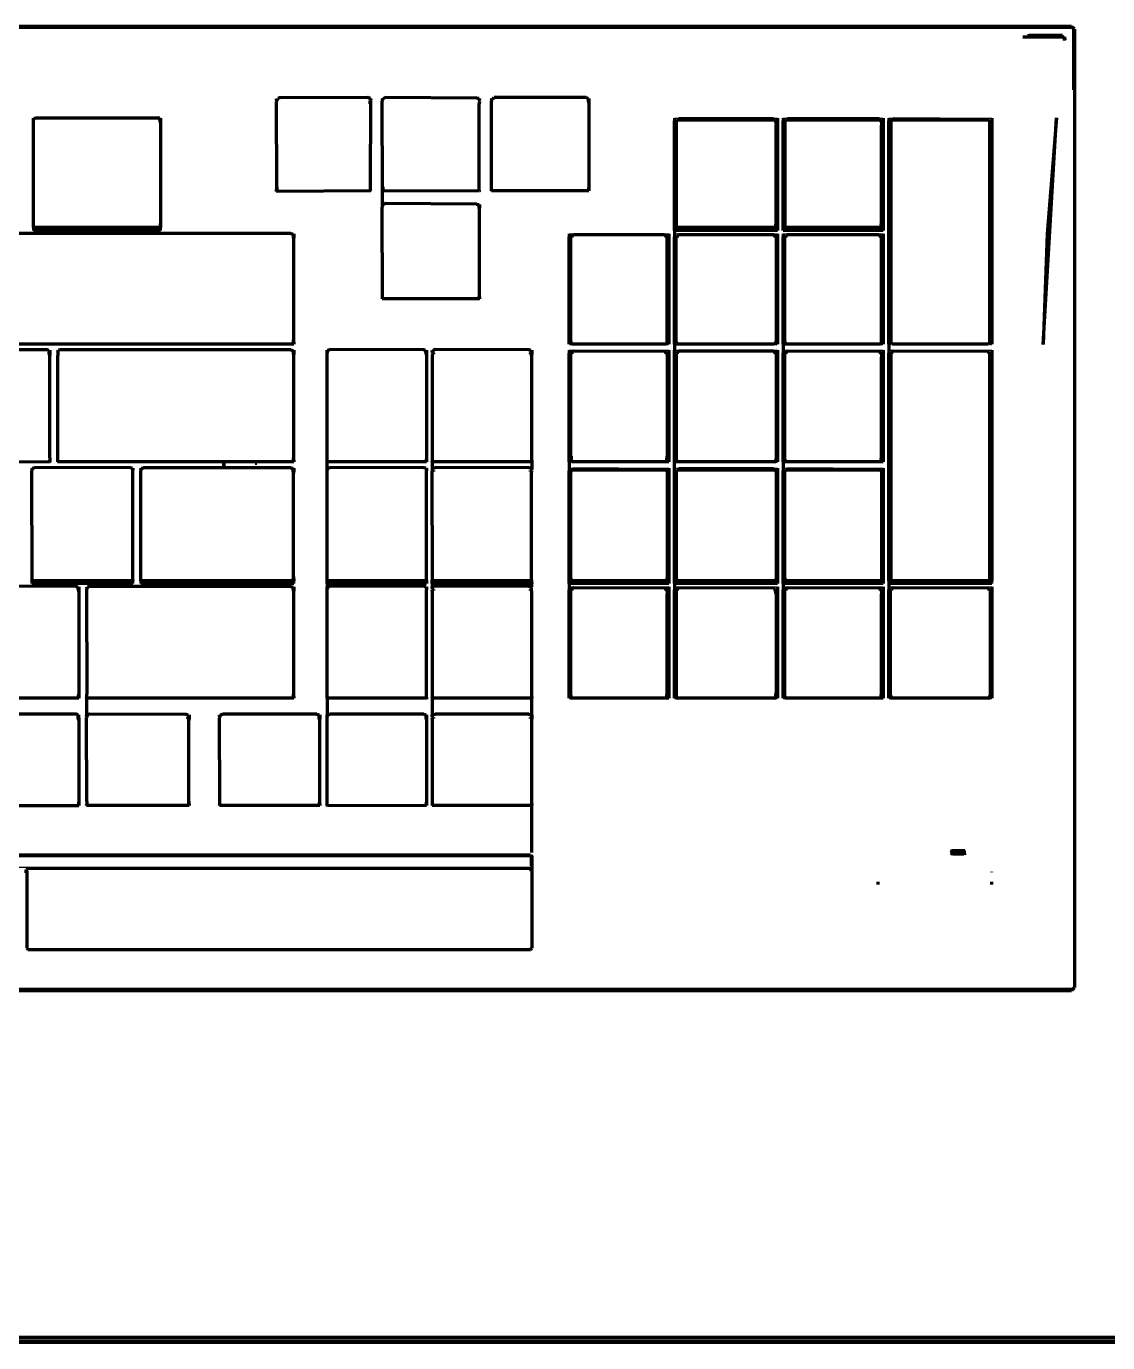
# Model space of a CAD drawing. Header units: millimetres. Extents: x 4307 to 31003, y 2809 to 20009.
# Drawn here: x 13857.6 to 13987.6, y 9454 to 9612.3 of the extents above; entities that cross this region are included whole.
import ezdxf

# ---------------------------------------------------------------- set-up
doc = ezdxf.new("R2010")
doc.units = ezdxf.units.MM
doc.layers.add('ProfileEdges', color=7, linetype='Continuous')

msp = doc.modelspace()

# ---------------------------------------------------------------- linework, layer by layer
for p, q in [((13983.36, 9611.96), (13983.2, 9612.12)), ((13983.36, 9611.96), (13983.36, 9604.68)), ((13983.47, 9611.82), (13983.36, 9611.96)), ((13983.47, 9611.82), (13983.47, 9603.5)), ((13982.19, 9611.2), (13982.49, 9610.81)), ((13982.49, 9610.81), (13982.54, 9610.82)), ((13982.52, 9611.02), (13982.54, 9610.82)), ((13982.54, 9610.78), (13982.54, 9610.82)), ((13887.66, 9603.6), (13887.79, 9603.59)), ((13887.82, 9603.61), (13888, 9603.61)), ((13898.63, 9603.63), (13898.89, 9603.63)), ((13898.89, 9603.63), (13898.98, 9603.63)), ((13900.35, 9603.63), (13900.44, 9603.63)), ((13911.7, 9603.63), (13911.96, 9603.63)), ((13911.96, 9603.63), (13912.05, 9603.63)), ((13913.49, 9603.63), (13913.58, 9603.63)), ((13924.88, 9603.63), (13925.14, 9603.63)), ((13925.14, 9603.63), (13925.22, 9603.63)), ((13913.49, 9603.3), (13913.58, 9603.3)), ((13925.14, 9603.3), (13925.22, 9603.3)), ((13858.41, 9601.25), (13858.49, 9601.26)), ((13858.41, 9600.92), (13858.49, 9600.92)), ((13873.58, 9601.24), (13873.71, 9601.25)), ((13873.63, 9600.92), (13873.71, 9600.92)), ((13935.51, 9601.25), (13947.9, 9601.25)), ((13935.51, 9600.92), (13935.73, 9600.92)), ((13935.73, 9600.92), (13947.66, 9600.92)), ((13947.66, 9600.92), (13947.9, 9600.92)), ((13948.58, 9601.25), (13960.6, 9601.25)), ((13948.58, 9600.92), (13948.8, 9600.92)), ((13948.8, 9600.92), (13960.36, 9600.92)), ((13960.36, 9600.92), (13960.6, 9600.92)), ((13961.29, 9601.25), (13973.65, 9601.25)), ((13961.29, 9600.92), (13961.54, 9600.92)), ((13961.54, 9600.92), (13973.39, 9600.92)), ((13973.39, 9600.92), (13973.65, 9600.92)), ((13900.35, 9590.89), (13900.44, 9590.89)), ((13900.44, 9590.89), (13911.7, 9590.93)), ((13911.96, 9590.89), (13912.05, 9590.89)), ((13911.96, 9590.55), (13912.05, 9590.55)), ((13889.38, 9587.34), (13889.53, 9587.34)), ((13889.59, 9587.32), (13889.72, 9587.34)), ((13889.63, 9587), (13889.72, 9587)), ((13922.83, 9587.34), (13934.83, 9587.34)), ((13922.83, 9587), (13923.06, 9587)), ((13923.06, 9587), (13923.35, 9587)), ((13934.31, 9587), (13934.61, 9587)), ((13934.61, 9587), (13934.83, 9587)), ((13935.51, 9587.34), (13947.9, 9587.34)), ((13935.51, 9587), (13935.76, 9587)), ((13935.76, 9587), (13936.03, 9587)), ((13947.39, 9587), (13947.68, 9587)), ((13947.68, 9587), (13947.9, 9587)), ((13948.58, 9587.34), (13960.6, 9587.34)), ((13948.58, 9587), (13948.83, 9587)), ((13948.83, 9587), (13949.1, 9587)), ((13960.09, 9587), (13960.38, 9587)), ((13960.38, 9587), (13960.6, 9587)), ((13848.46, 9573.34), (13860.06, 9573.38)), ((13860.27, 9573.32), (13860.4, 9573.34)), ((13861.34, 9573.34), (13861.42, 9573.34)), ((13889.59, 9573.32), (13889.72, 9573.34)), ((13893.73, 9573.34), (13893.81, 9573.34)), ((13893.81, 9573.34), (13905.35, 9573.38)), ((13905.56, 9573.32), (13905.69, 9573.34)), ((13906.38, 9573.34), (13906.5, 9573.32)), ((13906.54, 9573.34), (13918, 9573.38)), ((13918.21, 9573.32), (13918.34, 9573.34)), ((13922.83, 9573.34), (13934.83, 9573.34)), ((13935.51, 9573.34), (13947.9, 9573.34)), ((13948.58, 9573.34), (13960.6, 9573.34)), ((13961.29, 9573.34), (13973.65, 9573.34)), ((13860.4, 9573.01), (13860.31, 9573.01)), ((13861.34, 9573.01), (13861.42, 9573.01)), ((13889.63, 9573.01), (13889.72, 9573.01)), ((13905.61, 9573.01), (13905.69, 9573.01)), ((13906.38, 9573.01), (13906.72, 9573.01)), ((13918, 9573.01), (13918.27, 9573.01)), ((13918.27, 9573.01), (13918.34, 9573.01)), ((13922.83, 9573.01), (13923.06, 9573.01)), ((13923.06, 9573.01), (13923.35, 9573.01)), ((13934.31, 9573.01), (13934.59, 9573.01)), ((13934.59, 9573.01), (13934.83, 9573.01)), ((13935.51, 9573.01), (13935.73, 9573.01)), ((13935.73, 9573.01), (13936.03, 9573.01)), ((13947.39, 9573.01), (13947.68, 9573.01)), ((13947.68, 9573.01), (13947.9, 9573.01)), ((13948.58, 9573.01), (13948.8, 9573.01)), ((13948.8, 9573.01), (13949.1, 9573.01)), ((13960.09, 9573.01), (13960.36, 9573.01)), ((13960.36, 9573.01), (13960.6, 9573.01)), ((13961.29, 9573.01), (13961.56, 9573.01)), ((13961.72, 9573.01), (13961.8, 9573.01)), ((13973.13, 9573.01), (13973.39, 9573.01)), ((13973.39, 9573.01), (13973.65, 9573.01)), ((13858.23, 9559.17), (13858.31, 9559.17)), ((13858.31, 9559.17), (13870.03, 9559.21)), ((13870.28, 9559.17), (13870.37, 9559.17)), ((13871.31, 9559.17), (13871.4, 9559.17)), ((13889.59, 9559.16), (13889.72, 9559.17)), ((13893.73, 9559.17), (13893.81, 9559.17)), ((13893.81, 9559.17), (13905.35, 9559.21)), ((13905.61, 9559.17), (13905.69, 9559.17)), ((13906.38, 9559.17), (13906.46, 9559.17)), ((13906.46, 9559.17), (13918, 9559.21)), ((13918.26, 9559.17), (13918.34, 9559.17)), ((13922.83, 9559.17), (13934.83, 9559.17)), ((13935.51, 9559.17), (13947.9, 9559.17)), ((13948.58, 9559.17), (13960.6, 9559.17)), ((13870.28, 9558.84), (13870.37, 9558.84)), ((13889.63, 9558.84), (13889.72, 9558.84)), ((13905.6, 9558.84), (13905.69, 9558.84)), ((13906.38, 9558.84), (13906.72, 9558.84)), ((13918, 9558.84), (13918.34, 9558.84)), ((13922.83, 9558.84), (13923.06, 9558.84)), ((13923.06, 9558.84), (13934.61, 9558.84)), ((13934.61, 9558.84), (13934.83, 9558.84)), ((13935.51, 9558.84), (13935.73, 9558.84)), ((13935.73, 9558.84), (13947.68, 9558.84)), ((13947.68, 9558.84), (13947.9, 9558.84)), ((13948.58, 9558.84), (13948.8, 9558.84)), ((13948.8, 9558.84), (13960.38, 9558.84)), ((13960.38, 9558.84), (13960.6, 9558.84)), ((13863.54, 9544.88), (13863.69, 9544.88)), ((13863.75, 9544.86), (13863.88, 9544.88)), ((13864.81, 9544.88), (13864.94, 9544.86)), ((13865, 9544.88), (13865.15, 9544.88)), ((13889.38, 9544.88), (13889.53, 9544.88)), ((13889.59, 9544.86), (13889.72, 9544.88)), ((13893.73, 9544.88), (13893.85, 9544.86)), ((13905.35, 9544.88), (13905.61, 9544.88)), ((13905.61, 9544.88), (13905.69, 9544.88)), ((13906.38, 9544.88), (13906.46, 9544.88)), ((13906.46, 9544.88), (13906.72, 9544.88)), ((13918, 9544.88), (13918.15, 9544.88)), ((13918.21, 9544.86), (13918.34, 9544.88)), ((13918.32, 9545.75), (13918.34, 9545.63)), ((13918.34, 9544.88), (13918.34, 9544.54)), ((13922.83, 9544.88), (13934.83, 9544.88)), ((13935.51, 9544.88), (13947.9, 9544.88)), ((13948.58, 9544.88), (13960.6, 9544.88)), ((13961.29, 9544.88), (13973.65, 9544.88)), ((13863.88, 9544.54), (13863.79, 9544.54)), ((13889.63, 9544.54), (13889.72, 9544.54)), ((13905.6, 9544.54), (13905.69, 9544.54)), ((13906.38, 9544.54), (13906.72, 9544.54)), ((13918, 9544.54), (13918.27, 9544.54)), ((13918.27, 9544.54), (13918.34, 9544.54)), ((13918.34, 9544.54), (13918.32, 9544.24)), ((13922.83, 9544.54), (13923.06, 9544.54)), ((13923.06, 9544.54), (13923.35, 9544.54)), ((13934.31, 9544.54), (13934.59, 9544.54)), ((13934.59, 9544.54), (13934.83, 9544.54)), ((13935.51, 9544.54), (13935.73, 9544.54)), ((13935.73, 9544.54), (13936.03, 9544.54)), ((13947.39, 9544.54), (13947.62, 9544.54)), ((13947.62, 9544.54), (13947.9, 9544.54)), ((13948.58, 9544.54), (13948.8, 9544.54)), ((13948.8, 9544.54), (13949.1, 9544.54)), ((13960.09, 9544.54), (13960.36, 9544.54)), ((13960.36, 9544.54), (13960.6, 9544.54)), ((13961.29, 9544.54), (13961.51, 9544.54)), ((13961.51, 9544.54), (13961.56, 9544.54)), ((13961.72, 9544.54), (13961.8, 9544.54)), ((13973.13, 9544.54), (13973.43, 9544.54)), ((13973.43, 9544.54), (13973.65, 9544.54)), ((13851.89, 9529.48), (13863.79, 9529.48)), ((13863.79, 9529.48), (13863.88, 9529.48)), ((13863.79, 9529.15), (13863.88, 9529.15)), ((13864.81, 9529.48), (13864.89, 9529.48)), ((13864.89, 9529.48), (13876.79, 9529.52)), ((13876.79, 9529.15), (13877.06, 9529.15)), ((13877.01, 9529.47), (13877.14, 9529.48)), ((13877.06, 9529.15), (13877.14, 9529.15)), ((13880.8, 9529.48), (13880.89, 9529.48)), ((13880.89, 9529.48), (13892.75, 9529.48)), ((13892.75, 9529.48), (13892.84, 9529.48)), ((13892.75, 9529.15), (13892.84, 9529.15)), ((13893.73, 9529.48), (13893.81, 9529.48)), ((13893.81, 9529.48), (13905.61, 9529.48)), ((13905.6, 9529.15), (13905.69, 9529.15)), ((13905.61, 9529.48), (13905.69, 9529.48)), ((13906.38, 9529.48), (13906.46, 9529.48)), ((13906.38, 9529.15), (13906.72, 9529.15)), ((13906.46, 9529.48), (13918.26, 9529.48)), ((13918, 9529.15), (13918.29, 9529.15)), ((13918.26, 9529.48), (13918.34, 9529.48)), ((13918.29, 9529.15), (13918.34, 9529.15)), ((13968.92, 9513.26), (13968.86, 9513.18)), ((13970.36, 9513.18), (13970.29, 9513.26)), ((13716.43, 9512.47), (13918.2, 9512.47)), ((13918.2, 9511.33), (13918.2, 9512.47)), ((13968.82, 9513.08), (13970.36, 9513.08)), ((13970.42, 9513.08), (13970.36, 9513.08)), ((13918.2, 9511.14), (13716.43, 9511.14)), ((13918.2, 9511.04), (13918.2, 9511.14)), ((13918.2, 9510.7), (13918.2, 9511.04))]:
    msp.add_line(p, q)
at = {"layer": 'ProfileEdges', "lineweight": 211}
for p, q in [((13684.37, 9612.3), (13983.25, 9612.3)), ((13684.49, 9612.19), (13983.13, 9612.19)), ((13983.13, 9612.19), (13983.2, 9612.12)), ((13983.38, 9612.16), (13983.2, 9612.12)), ((13983.25, 9612.3), (13983.38, 9612.16)), ((13983.38, 9612.16), (13983.42, 9612.16)), ((13983.6, 9611.97), (13983.42, 9612.16)), ((13983.6, 9611.97), (13983.6, 9496.7)), ((13977.4, 9611.04), (13982.21, 9611.04)), ((13978.2, 9611.19), (13978.01, 9611.16)), ((13982.15, 9611.19), (13978.2, 9611.19)), ((13982.15, 9611.16), (13978.2, 9611.19)), ((13982.15, 9611.16), (13982.15, 9611.19)), ((13982.21, 9611.04), (13982.15, 9611.16)), ((13982.21, 9611.04), (13982.38, 9610.85)), ((13982.38, 9610.85), (13982.38, 9610.61)), ((13982.49, 9610.81), (13982.38, 9610.85)), ((13982.49, 9610.81), (13982.49, 9610.73)), ((13887.68, 9603.35), (13887.66, 9603.6)), ((13887.79, 9603.59), (13887.68, 9603.35)), ((13887.82, 9603.61), (13887.79, 9603.59)), ((13888, 9603.7), (13887.82, 9603.61)), ((13898.63, 9603.73), (13888, 9603.7)), ((13898.89, 9603.63), (13898.63, 9603.73)), ((13898.89, 9603.63), (13898.89, 9603.39)), ((13898.96, 9603.37), (13898.89, 9603.63)), ((13898.98, 9603.63), (13898.96, 9603.37)), ((13898.98, 9603.3), (13898.96, 9603.37)), ((13900.35, 9603.63), (13900.38, 9603.37)), ((13900.38, 9603.37), (13900.35, 9603.3)), ((13900.38, 9603.37), (13900.44, 9603.63)), ((13900.44, 9603.63), (13900.55, 9603.63)), ((13900.7, 9603.73), (13900.55, 9603.63)), ((13911.7, 9603.67), (13900.7, 9603.73)), ((13911.96, 9603.63), (13911.7, 9603.67)), ((13911.96, 9603.63), (13912.03, 9603.37)), ((13912.05, 9603.63), (13912.03, 9603.37)), ((13912.03, 9603.37), (13912.05, 9603.3)), ((13913.49, 9603.63), (13913.51, 9603.37)), ((13913.51, 9603.37), (13913.49, 9603.3)), ((13913.51, 9603.37), (13913.58, 9603.63)), ((13913.58, 9603.63), (13913.68, 9603.63)), ((13913.68, 9603.63), (13913.83, 9603.73)), ((13924.88, 9603.73), (13913.83, 9603.73)), ((13925.14, 9603.63), (13924.88, 9603.73)), ((13925.14, 9603.63), (13925.14, 9603.3)), ((13925.22, 9603.63), (13925.22, 9603.3)), ((13887.68, 9603.35), (13887.66, 9603.27)), ((13887.68, 9592.94), (13887.66, 9603.27)), ((13898.89, 9602.98), (13898.89, 9603.3)), ((13898.96, 9592.99), (13898.98, 9603.3)), ((13900.38, 9592.61), (13900.35, 9603.3)), ((13912.05, 9603.3), (13912.03, 9603)), ((13912.03, 9592.61), (13912.03, 9603)), ((13913.51, 9603), (13913.49, 9603.3)), ((13913.51, 9592.61), (13913.51, 9603)), ((13925.14, 9603.3), (13925.2, 9603)), ((13925.22, 9603.3), (13925.2, 9603)), ((13925.2, 9603), (13925.2, 9592.99)), ((13858.43, 9600.99), (13858.41, 9601.25)), ((13858.41, 9600.92), (13858.43, 9600.99)), ((13858.43, 9600.62), (13858.41, 9600.92)), ((13858.43, 9600.99), (13858.49, 9601.26)), ((13858.43, 9588.2), (13858.43, 9600.62)), ((13858.49, 9601.26), (13858.75, 9601.29)), ((13858.75, 9601.29), (13873.37, 9601.29)), ((13873.58, 9601.24), (13873.37, 9601.29)), ((13873.63, 9601.01), (13873.58, 9601.24)), ((13873.63, 9601.01), (13873.63, 9600.92)), ((13873.63, 9600.92), (13873.69, 9600.62)), ((13873.71, 9600.92), (13873.69, 9600.62)), ((13873.69, 9600.62), (13873.69, 9588.58)), ((13873.71, 9601.25), (13873.71, 9600.92)), ((13935.51, 9601.25), (13935.51, 9600.92)), ((13935.51, 9588.09), (13935.51, 9600.92)), ((13935.71, 9600.81), (13935.73, 9600.92)), ((13935.71, 9600.81), (13935.71, 9588.39)), ((13935.73, 9600.92), (13935.77, 9601.07)), ((13935.77, 9601.07), (13936.03, 9601.16)), ((13947.39, 9601.16), (13936.03, 9601.16)), ((13947.64, 9601.07), (13947.39, 9601.16)), ((13947.64, 9601.07), (13947.66, 9600.92)), ((13947.66, 9600.92), (13947.71, 9600.43)), ((13947.71, 9588.77), (13947.71, 9600.43)), ((13947.9, 9601.25), (13947.9, 9600.92)), ((13947.9, 9600.92), (13947.9, 9588.09)), ((13948.58, 9601.25), (13948.58, 9600.92)), ((13948.58, 9588.09), (13948.58, 9600.92)), ((13948.78, 9600.81), (13948.8, 9600.92)), ((13948.78, 9600.81), (13948.78, 9588.39)), ((13948.8, 9600.92), (13948.84, 9601.07)), ((13948.84, 9601.07), (13949.1, 9601.16)), ((13960.09, 9601.16), (13949.1, 9601.16)), ((13960.35, 9601.07), (13960.09, 9601.16)), ((13960.35, 9601.07), (13960.36, 9600.92)), ((13960.36, 9600.92), (13960.41, 9600.43)), ((13960.41, 9588.77), (13960.41, 9600.43)), ((13960.6, 9601.25), (13960.6, 9600.92)), ((13960.6, 9600.92), (13960.6, 9588.09)), ((13961.29, 9601.25), (13961.29, 9600.92)), ((13961.29, 9574.09), (13961.29, 9600.92)), ((13961.54, 9601.07), (13961.8, 9601.16)), ((13961.54, 9600.92), (13961.54, 9601.07)), ((13961.54, 9574.14), (13961.54, 9600.92)), ((13973.13, 9601.1), (13961.8, 9601.16)), ((13973.39, 9601.07), (13973.13, 9601.1)), ((13973.39, 9600.92), (13973.39, 9601.07)), ((13973.39, 9600.92), (13973.39, 9574.14)), ((13973.65, 9601.25), (13973.65, 9600.92)), ((13973.65, 9600.92), (13973.65, 9574.09)), ((13979.84, 9574.03), (13981.46, 9601.31)), ((13981.46, 9601.31), (13980.33, 9587.34)), ((13887.66, 9592.44), (13887.68, 9592.94)), ((13887.73, 9592.44), (13887.66, 9592.44)), ((13887.68, 9592.94), (13887.73, 9592.44)), ((13898.9, 9592.5), (13887.73, 9592.44)), ((13898.9, 9592.5), (13898.96, 9592.61)), ((13898.98, 9592.5), (13898.9, 9592.5)), ((13898.96, 9592.61), (13898.96, 9592.99)), ((13898.96, 9592.61), (13898.98, 9592.5)), ((13900.35, 9592.5), (13900.38, 9592.61)), ((13900.4, 9592.5), (13900.35, 9592.5)), ((13900.35, 9592.5), (13900.35, 9590.89)), ((13900.4, 9592.5), (13900.38, 9592.61)), ((13900.44, 9592.5), (13900.4, 9592.5)), ((13900.44, 9593), (13900.44, 9592.5)), ((13912, 9592.49), (13900.44, 9592.5)), ((13912.03, 9592.61), (13912, 9592.49)), ((13912.05, 9592.5), (13912, 9592.49)), ((13912.03, 9592.61), (13912.05, 9592.5)), ((13913.49, 9592.5), (13913.51, 9592.61)), ((13913.54, 9592.5), (13913.49, 9592.5)), ((13913.54, 9592.5), (13913.51, 9592.61)), ((13925.12, 9592.5), (13913.54, 9592.5)), ((13925.12, 9592.5), (13925.14, 9592.6)), ((13925.22, 9592.5), (13925.12, 9592.5)), ((13925.2, 9592.99), (13925.14, 9592.6)), ((13925.2, 9592.99), (13925.22, 9592.5)), ((13900.35, 9590.89), (13900.35, 9590.86)), ((13900.35, 9590.86), (13900.38, 9590.63)), ((13900.38, 9590.63), (13900.44, 9590.89)), ((13900.7, 9590.98), (13900.44, 9590.89)), ((13911.7, 9590.93), (13900.7, 9590.98)), ((13911.7, 9590.93), (13911.96, 9590.89)), ((13911.96, 9590.89), (13911.96, 9590.55)), ((13912.05, 9590.89), (13912.05, 9590.55)), ((13900.35, 9590.55), (13900.38, 9590.63)), ((13900.38, 9579.66), (13900.35, 9590.55)), ((13911.96, 9590.55), (13912.03, 9590.25)), ((13912.05, 9590.55), (13912.03, 9590.25)), ((13912.03, 9590.25), (13912.03, 9580.03)), ((13858.41, 9588.09), (13858.43, 9588.2)), ((13858.41, 9588.09), (13858.41, 9587.75)), ((13858.46, 9588.09), (13858.41, 9588.09)), ((13873.71, 9587.75), (13858.41, 9587.75)), ((13858.43, 9588.2), (13858.46, 9588.09)), ((13858.46, 9588.09), (13858.49, 9587.94)), ((13873.64, 9588.09), (13858.46, 9588.09)), ((13858.49, 9587.94), (13858.75, 9587.85)), ((13873.37, 9587.85), (13858.75, 9587.85)), ((13873.37, 9587.85), (13873.63, 9587.94)), ((13873.63, 9587.94), (13873.64, 9588.09)), ((13873.64, 9588.09), (13873.69, 9588.58)), ((13873.71, 9588.09), (13873.64, 9588.09)), ((13873.69, 9588.58), (13873.71, 9588.09)), ((13873.71, 9587.75), (13873.71, 9588.09)), ((13935.51, 9587.75), (13935.51, 9588.09)), ((13935.93, 9588.09), (13935.51, 9588.09)), ((13947.9, 9587.75), (13935.51, 9587.75)), ((13935.51, 9587.75), (13935.51, 9587.34)), ((13935.81, 9588.15), (13935.71, 9588.39)), ((13935.93, 9588.09), (13935.81, 9588.15)), ((13936.03, 9588.04), (13935.93, 9588.09)), ((13945.97, 9588.09), (13935.93, 9588.09)), ((13945.97, 9588.09), (13936.03, 9588.04)), ((13947.39, 9588.09), (13945.97, 9588.09)), ((13947.6, 9588.15), (13947.39, 9588.09)), ((13947.9, 9588.09), (13947.39, 9588.09)), ((13947.64, 9588.38), (13947.6, 9588.15)), ((13947.71, 9588.77), (13947.64, 9588.38)), ((13947.9, 9588.09), (13947.9, 9587.75)), ((13948.58, 9587.75), (13948.58, 9588.09)), ((13949, 9588.09), (13948.58, 9588.09)), ((13960.6, 9587.75), (13948.58, 9587.75)), ((13948.88, 9588.15), (13948.78, 9588.39)), ((13949, 9588.09), (13948.88, 9588.15)), ((13949.1, 9588.04), (13949, 9588.09)), ((13958.72, 9588.09), (13949, 9588.09)), ((13958.72, 9588.09), (13949.1, 9588.04)), ((13960.09, 9588.09), (13958.72, 9588.09)), ((13960.3, 9588.15), (13960.09, 9588.09)), ((13960.6, 9588.09), (13960.09, 9588.09)), ((13960.35, 9588.38), (13960.3, 9588.15)), ((13960.35, 9588.38), (13960.41, 9588.77)), ((13960.6, 9588.09), (13960.6, 9587.75)), ((13889.38, 9587.37), (13855.39, 9587.37)), ((13889.38, 9587.37), (13889.53, 9587.34)), ((13889.53, 9587.34), (13889.59, 9587.32)), ((13889.59, 9587.32), (13889.63, 9587.09)), ((13889.63, 9587.09), (13889.63, 9587)), ((13889.63, 9587), (13889.7, 9586.7)), ((13889.72, 9587), (13889.7, 9586.7)), ((13889.7, 9586.7), (13889.7, 9574.58)), ((13889.72, 9587.34), (13889.72, 9587)), ((13922.83, 9587.34), (13922.83, 9587)), ((13922.83, 9574.09), (13922.83, 9587)), ((13923.03, 9586.89), (13923.06, 9587)), ((13923.03, 9574.4), (13923.03, 9586.89)), ((13923.06, 9587), (13923.09, 9587.15)), ((13923.09, 9587.15), (13923.35, 9587.24)), ((13934.31, 9587.24), (13923.35, 9587.24)), ((13934.31, 9587.24), (13934.57, 9587.15)), ((13934.61, 9587), (13934.57, 9587.15)), ((13934.64, 9586.89), (13934.61, 9587)), ((13934.64, 9574.4), (13934.64, 9586.89)), ((13934.83, 9587.34), (13934.83, 9587)), ((13934.83, 9587), (13934.83, 9574.09)), ((13935.51, 9587.34), (13935.51, 9587)), ((13935.51, 9574.09), (13935.51, 9587)), ((13935.76, 9587), (13935.71, 9586.89)), ((13935.71, 9574.4), (13935.71, 9586.89)), ((13935.81, 9587.13), (13935.76, 9587)), ((13936.03, 9587.24), (13935.81, 9587.13)), ((13947.39, 9587.24), (13936.03, 9587.24)), ((13947.39, 9587.24), (13947.64, 9587.15)), ((13947.68, 9587), (13947.64, 9587.15)), ((13947.71, 9586.89), (13947.68, 9587)), ((13947.71, 9586.89), (13947.71, 9574.4)), ((13947.9, 9587.34), (13947.9, 9587)), ((13947.9, 9587), (13947.9, 9574.09)), ((13948.58, 9587.34), (13948.58, 9587)), ((13948.58, 9574.09), (13948.58, 9587)), ((13948.83, 9587), (13948.78, 9586.89)), ((13948.78, 9574.4), (13948.78, 9586.89)), ((13948.88, 9587.13), (13948.83, 9587)), ((13949.1, 9587.24), (13948.88, 9587.13)), ((13960.09, 9587.24), (13949.1, 9587.24)), ((13960.09, 9587.24), (13960.35, 9587.15)), ((13960.38, 9587), (13960.35, 9587.15)), ((13960.41, 9586.89), (13960.38, 9587)), ((13960.41, 9574.4), (13960.41, 9586.89)), ((13960.6, 9587.34), (13960.6, 9587)), ((13960.6, 9587), (13960.6, 9574.09)), ((13980.33, 9587.34), (13979.84, 9574.03)), ((13900.35, 9579.54), (13900.38, 9579.66)), ((13900.38, 9579.66), (13900.4, 9579.54)), ((13911.94, 9579.54), (13911.96, 9579.64)), ((13912.03, 9580.03), (13911.96, 9579.64)), ((13912.03, 9580.03), (13912.05, 9579.54)), ((13900.4, 9579.54), (13900.35, 9579.54)), ((13911.94, 9579.54), (13900.4, 9579.54)), ((13912.05, 9579.54), (13911.94, 9579.54)), ((13860.06, 9573.38), (13848.71, 9573.43)), ((13889.65, 9574.09), (13855.12, 9574.09)), ((13860.27, 9573.32), (13860.06, 9573.38)), ((13860.27, 9573.32), (13860.31, 9573.1)), ((13860.4, 9573.34), (13860.4, 9573.01)), ((13861.34, 9573.34), (13861.36, 9573.08)), ((13861.36, 9573.08), (13861.42, 9573.34)), ((13861.68, 9573.38), (13861.42, 9573.34)), ((13889.38, 9573.38), (13861.68, 9573.38)), ((13889.38, 9573.38), (13889.59, 9573.32)), ((13889.59, 9573.32), (13889.63, 9573.1)), ((13889.65, 9574.09), (13889.7, 9574.58)), ((13889.72, 9574.09), (13889.65, 9574.09)), ((13889.7, 9574.58), (13889.72, 9574.09)), ((13889.72, 9573.34), (13889.72, 9573.01)), ((13893.75, 9573.08), (13893.73, 9573.34)), ((13893.75, 9573.08), (13893.81, 9573.34)), ((13893.81, 9573.34), (13894.07, 9573.43)), ((13905.35, 9573.38), (13894.07, 9573.43)), ((13905.56, 9573.32), (13905.35, 9573.38)), ((13905.61, 9573.1), (13905.56, 9573.32)), ((13905.69, 9573.34), (13905.69, 9573.01)), ((13906.4, 9573.08), (13906.38, 9573.34)), ((13906.5, 9573.32), (13906.4, 9573.08)), ((13906.54, 9573.34), (13906.5, 9573.32)), ((13906.72, 9573.43), (13906.54, 9573.34)), ((13918, 9573.38), (13906.72, 9573.43)), ((13918.21, 9573.32), (13918, 9573.38)), ((13918.21, 9573.32), (13918.26, 9573.1)), ((13918.34, 9573.34), (13918.34, 9573.01)), ((13923.09, 9574.14), (13922.83, 9574.09)), ((13922.83, 9573.34), (13922.83, 9573.01)), ((13923.03, 9574.4), (13923.09, 9574.14)), ((13923.09, 9574.14), (13923.21, 9574.09)), ((13934.45, 9574.09), (13923.21, 9574.09)), ((13934.45, 9574.09), (13934.57, 9574.14)), ((13934.57, 9574.14), (13934.64, 9574.4)), ((13934.83, 9574.09), (13934.57, 9574.14)), ((13934.83, 9573.34), (13934.83, 9573.01)), ((13935.51, 9574.09), (13935.51, 9573.34)), ((13935.93, 9574.09), (13935.51, 9574.09)), ((13935.51, 9573.01), (13935.51, 9573.34)), ((13935.71, 9574.4), (13935.81, 9574.15)), ((13935.93, 9574.09), (13935.81, 9574.15)), ((13947.52, 9574.09), (13935.93, 9574.09)), ((13947.64, 9574.14), (13947.52, 9574.09)), ((13947.64, 9574.14), (13947.71, 9574.4)), ((13947.9, 9574.09), (13947.64, 9574.14)), ((13947.9, 9573.34), (13947.9, 9573.01)), ((13948.58, 9574.09), (13948.58, 9573.34)), ((13949, 9574.09), (13948.58, 9574.09)), ((13948.58, 9573.34), (13948.58, 9573.01)), ((13948.78, 9574.4), (13948.88, 9574.15)), ((13949, 9574.09), (13948.88, 9574.15)), ((13960.23, 9574.09), (13949, 9574.09)), ((13960.23, 9574.09), (13960.35, 9574.14)), ((13960.35, 9574.14), (13960.41, 9574.4)), ((13960.6, 9574.09), (13960.35, 9574.14)), ((13960.6, 9573.34), (13960.6, 9573.01)), ((13961.54, 9574.14), (13961.29, 9574.09)), ((13961.29, 9574.09), (13961.29, 9573.34)), ((13961.29, 9573.34), (13961.29, 9573.01)), ((13961.66, 9574.09), (13961.54, 9574.14)), ((13973.27, 9574.09), (13961.66, 9574.09)), ((13973.39, 9574.14), (13973.27, 9574.09)), ((13973.65, 9574.09), (13973.39, 9574.14)), ((13973.65, 9573.34), (13973.65, 9573.01)), ((13860.31, 9573.01), (13860.31, 9573.1)), ((13860.38, 9572.7), (13860.31, 9573.01)), ((13860.4, 9573.01), (13860.38, 9572.7)), ((13860.38, 9560.41), (13860.38, 9572.7)), ((13861.36, 9573.08), (13861.34, 9573.01)), ((13861.34, 9573.01), (13861.36, 9572.7)), ((13861.36, 9560.04), (13861.36, 9572.7)), ((13889.63, 9573.1), (13889.63, 9573.01)), ((13889.63, 9573.01), (13889.7, 9572.7)), ((13889.72, 9573.01), (13889.7, 9572.7)), ((13889.7, 9572.7), (13889.7, 9560.41)), ((13893.75, 9573.08), (13893.73, 9573.01)), ((13893.75, 9560.41), (13893.73, 9573.01)), ((13905.61, 9573.1), (13905.61, 9573.01)), ((13905.61, 9573.01), (13905.67, 9572.7)), ((13905.69, 9573.01), (13905.67, 9572.7)), ((13905.67, 9572.7), (13905.67, 9560.41)), ((13906.4, 9573.08), (13906.38, 9573.01)), ((13906.38, 9573.01), (13906.4, 9572.7)), ((13906.4, 9560.04), (13906.4, 9572.7)), ((13918.27, 9573.01), (13918.26, 9573.1)), ((13918.32, 9572.7), (13918.27, 9573.01)), ((13918.34, 9573.01), (13918.32, 9572.7)), ((13918.32, 9572.7), (13918.32, 9560.41)), ((13922.83, 9559.92), (13922.83, 9573.01)), ((13923.03, 9572.89), (13923.06, 9573.01)), ((13923.03, 9560.23), (13923.03, 9572.89)), ((13923.06, 9573.01), (13923.09, 9573.15)), ((13923.35, 9573.25), (13923.09, 9573.15)), ((13934.31, 9573.19), (13923.35, 9573.25)), ((13934.31, 9573.19), (13934.57, 9573.15)), ((13934.57, 9573.15), (13934.59, 9573.01)), ((13934.59, 9573.01), (13934.64, 9572.52)), ((13934.64, 9572.52), (13934.64, 9560.6)), ((13934.83, 9573.01), (13934.83, 9559.92)), ((13935.51, 9559.92), (13935.51, 9573.01)), ((13935.71, 9572.89), (13935.73, 9573.01)), ((13935.71, 9572.89), (13935.71, 9560.23)), ((13935.73, 9573.01), (13935.77, 9573.15)), ((13935.77, 9573.15), (13936.03, 9573.25)), ((13947.39, 9573.25), (13936.03, 9573.25)), ((13947.39, 9573.25), (13947.64, 9573.15)), ((13947.68, 9573.01), (13947.64, 9573.15)), ((13947.71, 9572.89), (13947.68, 9573.01)), ((13947.71, 9572.89), (13947.71, 9560.23)), ((13947.9, 9573.01), (13947.9, 9559.92)), ((13948.58, 9559.92), (13948.58, 9573.01)), ((13948.78, 9572.89), (13948.8, 9573.01)), ((13948.78, 9560.23), (13948.78, 9572.89)), ((13948.8, 9573.01), (13948.84, 9573.15)), ((13948.84, 9573.15), (13949.1, 9573.25)), ((13960.09, 9573.19), (13949.1, 9573.25)), ((13960.35, 9573.15), (13960.09, 9573.19)), ((13960.35, 9573.15), (13960.36, 9573.01)), ((13960.36, 9573.01), (13960.41, 9572.52)), ((13960.41, 9560.6), (13960.41, 9572.52)), ((13960.6, 9573.01), (13960.6, 9559.92)), ((13961.29, 9545.63), (13961.29, 9573.01)), ((13961.8, 9573.25), (13961.54, 9573.15)), ((13961.56, 9573.01), (13961.54, 9573.15)), ((13961.54, 9572.91), (13961.56, 9573.01)), ((13961.54, 9545.67), (13961.54, 9572.91)), ((13973.13, 9573.19), (13961.8, 9573.25)), ((13973.39, 9573.15), (13973.13, 9573.19)), ((13973.39, 9573.01), (13973.39, 9573.15)), ((13973.39, 9573.01), (13973.39, 9545.67)), ((13973.65, 9573.01), (13973.65, 9545.63)), ((13923.09, 9560.62), (13923.09, 9559.97)), ((13934.57, 9560.21), (13934.64, 9560.6)), ((13960.35, 9560.21), (13960.41, 9560.6)), ((13860.33, 9559.9), (13848.44, 9559.92)), ((13858.23, 9559.17), (13858.25, 9558.91)), ((13858.25, 9558.91), (13858.31, 9559.17)), ((13858.31, 9559.17), (13858.57, 9559.26)), ((13870.03, 9559.21), (13858.57, 9559.26)), ((13860.38, 9560.41), (13860.33, 9559.9)), ((13860.4, 9559.92), (13860.33, 9559.9)), ((13860.38, 9560.41), (13860.4, 9559.92)), ((13861.34, 9559.92), (13861.36, 9560.04)), ((13861.41, 9559.92), (13861.34, 9559.92)), ((13861.36, 9560.04), (13861.41, 9559.92)), ((13889.65, 9559.92), (13861.41, 9559.92)), ((13870.28, 9559.17), (13870.03, 9559.21)), ((13870.28, 9559.17), (13870.35, 9558.91)), ((13870.37, 9559.17), (13870.35, 9558.91)), ((13871.31, 9559.17), (13871.34, 9558.91)), ((13871.34, 9558.91), (13871.4, 9559.17)), ((13871.4, 9559.17), (13871.66, 9559.21)), ((13889.38, 9559.21), (13871.66, 9559.21)), ((13881.52, 9559.59), (13881.1, 9559.59)), ((13885.29, 9559.74), (13885.06, 9559.74)), ((13889.38, 9559.21), (13889.59, 9559.16)), ((13889.63, 9558.93), (13889.59, 9559.16)), ((13889.65, 9559.92), (13889.7, 9560.41)), ((13889.72, 9559.92), (13889.65, 9559.92)), ((13889.7, 9560.41), (13889.72, 9559.92)), ((13889.72, 9559.17), (13889.72, 9558.84)), ((13893.73, 9559.92), (13893.75, 9560.04)), ((13893.73, 9559.17), (13893.73, 9559.92)), ((13893.8, 9559.92), (13893.73, 9559.92)), ((13893.75, 9558.91), (13893.73, 9559.17)), ((13893.75, 9560.04), (13893.75, 9560.41)), ((13893.8, 9559.92), (13893.75, 9560.04)), ((13893.75, 9558.91), (13893.81, 9559.17)), ((13905.62, 9559.92), (13893.8, 9559.92)), ((13893.81, 9559.17), (13894.07, 9559.26)), ((13905.35, 9559.21), (13894.07, 9559.26)), ((13905.61, 9559.17), (13905.35, 9559.21)), ((13905.61, 9559.17), (13905.67, 9558.91)), ((13905.67, 9560.41), (13905.62, 9559.92)), ((13905.69, 9559.92), (13905.62, 9559.92)), ((13905.67, 9560.41), (13905.69, 9559.92)), ((13905.69, 9559.17), (13905.67, 9558.91)), ((13906.38, 9559.92), (13906.4, 9560.04)), ((13906.45, 9559.92), (13906.38, 9559.92)), ((13906.38, 9559.92), (13906.38, 9559.17)), ((13906.38, 9559.17), (13906.38, 9559.11)), ((13906.38, 9559.11), (13906.4, 9558.91)), ((13906.4, 9560.04), (13906.45, 9559.92)), ((13906.4, 9558.91), (13906.46, 9559.17)), ((13918.27, 9559.92), (13906.45, 9559.92)), ((13906.46, 9559.17), (13906.72, 9559.26)), ((13918, 9559.21), (13906.72, 9559.26)), ((13918.26, 9559.17), (13918, 9559.21)), ((13918.26, 9559.17), (13918.32, 9558.91)), ((13918.32, 9560.41), (13918.27, 9559.92)), ((13918.34, 9559.92), (13918.27, 9559.92)), ((13918.32, 9560.41), (13918.34, 9559.92)), ((13918.34, 9559.17), (13918.32, 9558.91)), ((13918.34, 9559.92), (13918.34, 9559.17)), ((13923.09, 9559.97), (13922.83, 9559.92)), ((13922.83, 9559.92), (13922.83, 9559.17)), ((13922.83, 9559.17), (13922.83, 9558.84)), ((13923.03, 9560.23), (13923.09, 9559.97)), ((13923.21, 9559.92), (13923.09, 9559.97)), ((13923.09, 9558.98), (13923.35, 9559.08)), ((13932.95, 9559.92), (13923.21, 9559.92)), ((13934.31, 9559.02), (13923.35, 9559.08)), ((13934.31, 9559.93), (13932.95, 9559.92)), ((13934.53, 9559.98), (13934.31, 9559.93)), ((13934.83, 9559.92), (13934.31, 9559.93)), ((13934.57, 9558.98), (13934.31, 9559.02)), ((13934.57, 9560.21), (13934.53, 9559.98)), ((13934.83, 9559.17), (13934.83, 9558.84)), ((13935.93, 9559.92), (13935.51, 9559.92)), ((13935.51, 9559.17), (13935.51, 9559.92)), ((13935.51, 9558.84), (13935.51, 9559.17)), ((13935.81, 9559.98), (13935.71, 9560.23)), ((13935.77, 9558.98), (13936.03, 9559.08)), ((13935.93, 9559.92), (13935.81, 9559.98)), ((13947.52, 9559.92), (13935.93, 9559.92)), ((13947.39, 9559.08), (13936.03, 9559.08)), ((13947.64, 9558.98), (13947.39, 9559.08)), ((13947.52, 9559.92), (13947.64, 9559.97)), ((13947.64, 9559.97), (13947.71, 9560.23)), ((13947.9, 9559.92), (13947.64, 9559.97)), ((13947.9, 9559.17), (13947.9, 9558.84)), ((13948.58, 9559.92), (13948.58, 9559.17)), ((13949, 9559.92), (13948.58, 9559.92)), ((13948.58, 9559.17), (13948.58, 9558.84)), ((13948.88, 9559.98), (13948.78, 9560.23)), ((13949.1, 9559.08), (13948.84, 9558.98)), ((13949, 9559.92), (13948.88, 9559.98)), ((13958.72, 9559.92), (13949, 9559.92)), ((13960.09, 9559.02), (13949.1, 9559.08)), ((13960.09, 9559.93), (13958.72, 9559.92)), ((13960.3, 9559.98), (13960.09, 9559.93)), ((13960.6, 9559.92), (13960.09, 9559.93)), ((13960.35, 9558.98), (13960.09, 9559.02)), ((13960.35, 9560.21), (13960.3, 9559.98)), ((13960.6, 9559.17), (13960.6, 9558.84)), ((13858.25, 9558.91), (13858.23, 9558.84)), ((13858.25, 9545.75), (13858.23, 9558.84)), ((13870.37, 9558.84), (13870.35, 9558.91)), ((13870.35, 9558.53), (13870.37, 9558.84)), ((13870.35, 9545.75), (13870.35, 9558.53)), ((13871.34, 9558.91), (13871.31, 9558.84)), ((13871.34, 9545.75), (13871.31, 9558.84)), ((13889.63, 9558.84), (13889.63, 9558.93)), ((13889.7, 9558.53), (13889.63, 9558.84)), ((13889.72, 9558.84), (13889.7, 9558.53)), ((13889.7, 9546.12), (13889.7, 9558.53)), ((13893.73, 9558.84), (13893.75, 9558.91)), ((13893.75, 9545.75), (13893.73, 9558.84)), ((13905.67, 9558.91), (13905.69, 9558.84)), ((13905.67, 9558.53), (13905.69, 9558.84)), ((13905.67, 9545.75), (13905.67, 9558.53)), ((13906.38, 9558.84), (13906.4, 9558.91)), ((13906.4, 9545.75), (13906.38, 9558.84)), ((13918.34, 9558.84), (13918.32, 9558.91)), ((13918.32, 9558.53), (13918.34, 9558.84)), ((13918.32, 9545.75), (13918.32, 9558.53)), ((13922.83, 9545.63), (13922.83, 9558.84)), ((13923.06, 9558.84), (13923.03, 9558.72)), ((13923.03, 9545.93), (13923.03, 9558.72)), ((13923.09, 9558.98), (13923.06, 9558.84)), ((13934.61, 9558.84), (13934.57, 9558.98)), ((13934.64, 9558.72), (13934.61, 9558.84)), ((13934.64, 9558.72), (13934.64, 9545.93)), ((13934.83, 9558.84), (13934.83, 9545.63)), ((13935.51, 9545.63), (13935.51, 9558.84)), ((13935.71, 9558.72), (13935.73, 9558.84)), ((13935.71, 9558.72), (13935.71, 9545.93)), ((13935.73, 9558.84), (13935.77, 9558.98)), ((13947.68, 9558.84), (13947.64, 9558.98)), ((13947.71, 9558.72), (13947.68, 9558.84)), ((13947.71, 9558.72), (13947.71, 9545.93)), ((13947.9, 9558.84), (13947.9, 9545.63)), ((13948.58, 9545.63), (13948.58, 9558.84)), ((13948.78, 9558.72), (13948.8, 9558.84)), ((13948.78, 9545.93), (13948.78, 9558.72)), ((13948.8, 9558.84), (13948.84, 9558.98)), ((13960.38, 9558.84), (13960.35, 9558.98)), ((13960.41, 9558.72), (13960.38, 9558.84)), ((13960.41, 9558.72), (13960.41, 9545.93)), ((13960.6, 9558.84), (13960.6, 9545.63)), ((13863.54, 9544.92), (13852.15, 9544.97)), ((13858.23, 9545.63), (13858.25, 9545.75)), ((13858.23, 9545.63), (13858.23, 9545.3)), ((13858.3, 9545.63), (13858.23, 9545.63)), ((13870.37, 9545.3), (13858.23, 9545.3)), ((13858.3, 9545.63), (13858.25, 9545.75)), ((13858.36, 9545.5), (13858.3, 9545.63)), ((13870.32, 9545.63), (13858.3, 9545.63)), ((13858.57, 9545.39), (13858.36, 9545.5)), ((13870.03, 9545.39), (13858.57, 9545.39)), ((13863.69, 9544.88), (13863.54, 9544.92)), ((13863.75, 9544.86), (13863.69, 9544.88)), ((13863.79, 9544.63), (13863.75, 9544.86)), ((13863.88, 9544.88), (13863.88, 9544.54)), ((13864.81, 9544.88), (13864.83, 9544.62)), ((13864.94, 9544.86), (13864.83, 9544.62)), ((13865, 9544.88), (13864.94, 9544.86)), ((13865.15, 9544.92), (13865, 9544.88)), ((13889.38, 9544.92), (13865.15, 9544.92)), ((13870.03, 9545.39), (13870.28, 9545.49)), ((13870.32, 9545.63), (13870.28, 9545.49)), ((13870.35, 9545.75), (13870.32, 9545.63)), ((13870.37, 9545.63), (13870.32, 9545.63)), ((13870.35, 9545.75), (13870.37, 9545.63)), ((13870.37, 9545.3), (13870.37, 9545.63)), ((13871.31, 9545.63), (13871.34, 9545.75)), ((13871.31, 9545.63), (13871.31, 9545.3)), ((13871.36, 9545.63), (13871.31, 9545.63)), ((13889.72, 9545.3), (13871.31, 9545.3)), ((13871.34, 9545.75), (13871.36, 9545.63)), ((13871.36, 9545.63), (13871.4, 9545.49)), ((13889.65, 9545.63), (13871.36, 9545.63)), ((13871.66, 9545.45), (13871.4, 9545.49)), ((13889.38, 9545.45), (13871.66, 9545.45)), ((13889.38, 9545.45), (13889.63, 9545.49)), ((13889.38, 9544.92), (13889.53, 9544.88)), ((13889.53, 9544.88), (13889.59, 9544.86)), ((13889.63, 9544.63), (13889.59, 9544.86)), ((13889.63, 9545.49), (13889.65, 9545.63)), ((13889.65, 9545.63), (13889.7, 9546.12)), ((13889.72, 9545.63), (13889.65, 9545.63)), ((13889.7, 9546.12), (13889.72, 9545.63)), ((13889.72, 9545.3), (13889.72, 9545.63)), ((13889.72, 9544.88), (13889.72, 9544.54)), ((13893.73, 9545.63), (13893.75, 9545.75)), ((13893.73, 9545.3), (13893.73, 9545.63)), ((13893.8, 9545.63), (13893.73, 9545.63)), ((13905.69, 9545.3), (13893.73, 9545.3)), ((13893.73, 9545.3), (13893.73, 9544.88)), ((13893.75, 9544.62), (13893.73, 9544.88)), ((13893.8, 9545.63), (13893.75, 9545.75)), ((13893.75, 9544.62), (13893.85, 9544.86)), ((13893.85, 9545.5), (13893.8, 9545.63)), ((13905.64, 9545.63), (13893.8, 9545.63)), ((13894.07, 9545.39), (13893.85, 9545.5)), ((13893.85, 9544.86), (13893.92, 9544.88)), ((13894.07, 9544.97), (13893.92, 9544.88)), ((13905.35, 9545.39), (13894.07, 9545.39)), ((13905.35, 9544.97), (13894.07, 9544.97)), ((13905.61, 9545.49), (13905.35, 9545.39)), ((13905.61, 9544.88), (13905.35, 9544.97)), ((13905.64, 9545.63), (13905.61, 9545.49)), ((13905.61, 9544.88), (13905.67, 9544.62)), ((13905.67, 9545.75), (13905.64, 9545.63)), ((13905.69, 9545.63), (13905.64, 9545.63)), ((13905.64, 9545.63), (13905.69, 9545.36)), ((13905.67, 9545.75), (13905.69, 9545.63)), ((13905.69, 9544.88), (13905.67, 9544.62)), ((13905.69, 9545.63), (13905.69, 9545.36)), ((13905.69, 9545.36), (13905.69, 9545.3)), ((13906.38, 9545.63), (13906.4, 9545.75)), ((13906.38, 9545.3), (13906.38, 9545.63)), ((13906.43, 9545.63), (13906.38, 9545.63)), ((13918.34, 9545.3), (13906.38, 9545.3)), ((13906.38, 9545.3), (13906.38, 9544.88)), ((13906.38, 9544.78), (13906.38, 9544.88)), ((13906.38, 9544.78), (13906.4, 9544.62)), ((13906.4, 9545.75), (13906.43, 9545.63)), ((13906.4, 9544.62), (13906.46, 9544.88)), ((13906.43, 9545.63), (13906.46, 9545.49)), ((13918.29, 9545.63), (13906.43, 9545.63)), ((13906.46, 9545.49), (13906.72, 9545.39)), ((13906.72, 9544.97), (13906.46, 9544.88)), ((13918, 9545.39), (13906.72, 9545.39)), ((13918, 9544.92), (13906.72, 9544.97)), ((13918.26, 9545.49), (13918, 9545.39)), ((13918.15, 9544.88), (13918, 9544.92)), ((13918.21, 9544.86), (13918.15, 9544.88)), ((13918.26, 9545.49), (13918.21, 9544.86)), ((13918.21, 9544.86), (13918.26, 9544.63)), ((13918.29, 9545.63), (13918.26, 9545.49)), ((13918.32, 9545.75), (13918.29, 9545.63)), ((13918.29, 9545.63), (13918.34, 9545.3)), ((13918.34, 9545.63), (13918.29, 9545.63)), ((13918.34, 9545.3), (13918.34, 9545.63)), ((13918.34, 9544.88), (13918.34, 9545.3)), ((13922.83, 9545.3), (13922.83, 9545.63)), ((13923.25, 9545.63), (13922.83, 9545.63)), ((13934.83, 9545.3), (13922.83, 9545.3)), ((13922.83, 9545.3), (13922.83, 9544.88)), ((13922.83, 9544.88), (13922.83, 9544.54)), ((13923.13, 9545.69), (13923.03, 9545.93)), ((13923.35, 9544.78), (13923.09, 9544.69)), ((13923.25, 9545.63), (13923.13, 9545.69)), ((13923.35, 9545.58), (13923.25, 9545.63)), ((13934.45, 9545.63), (13923.25, 9545.63)), ((13934.31, 9545.58), (13923.35, 9545.58)), ((13934.31, 9544.73), (13923.35, 9544.78)), ((13934.31, 9545.58), (13934.45, 9545.63)), ((13934.45, 9545.63), (13934.57, 9545.67)), ((13934.57, 9545.67), (13934.64, 9545.93)), ((13934.83, 9545.63), (13934.57, 9545.67)), ((13934.83, 9545.63), (13934.83, 9545.3)), ((13934.83, 9544.88), (13934.83, 9544.54)), ((13935.51, 9545.3), (13935.51, 9545.63)), ((13935.93, 9545.63), (13935.51, 9545.63)), ((13947.9, 9545.3), (13935.51, 9545.3)), ((13935.51, 9545.3), (13935.51, 9544.88)), ((13935.51, 9544.88), (13935.51, 9544.54)), ((13935.81, 9545.69), (13935.71, 9545.93)), ((13935.77, 9544.69), (13936.03, 9544.78)), ((13935.93, 9545.63), (13935.81, 9545.69)), ((13936.03, 9545.58), (13935.93, 9545.63)), ((13947.52, 9545.63), (13935.93, 9545.63)), ((13947.39, 9545.58), (13936.03, 9545.58)), ((13947.39, 9544.73), (13936.03, 9544.78)), ((13947.39, 9545.58), (13947.52, 9545.63)), ((13947.52, 9545.63), (13947.64, 9545.67)), ((13947.71, 9545.93), (13947.64, 9545.67)), ((13947.9, 9545.63), (13947.64, 9545.67)), ((13947.9, 9545.63), (13947.9, 9545.3)), ((13947.9, 9544.88), (13947.9, 9544.54)), ((13948.58, 9545.3), (13948.58, 9545.63)), ((13949, 9545.63), (13948.58, 9545.63)), ((13960.6, 9545.3), (13948.58, 9545.3)), ((13948.58, 9545.3), (13948.58, 9544.88)), ((13948.58, 9544.88), (13948.58, 9544.54)), ((13948.88, 9545.69), (13948.78, 9545.93)), ((13948.84, 9544.69), (13949.1, 9544.78)), ((13949, 9545.63), (13948.88, 9545.69)), ((13949.1, 9545.58), (13949, 9545.63)), ((13960.23, 9545.63), (13949, 9545.63)), ((13960.09, 9545.58), (13949.1, 9545.58)), ((13960.09, 9544.73), (13949.1, 9544.78)), ((13960.09, 9545.58), (13960.23, 9545.63)), ((13960.23, 9545.63), (13960.35, 9545.67)), ((13960.41, 9545.93), (13960.35, 9545.67)), ((13960.6, 9545.63), (13960.35, 9545.67)), ((13960.6, 9545.63), (13960.6, 9545.3)), ((13960.6, 9544.88), (13960.6, 9544.54)), ((13961.54, 9545.67), (13961.29, 9545.63)), ((13961.29, 9545.63), (13961.29, 9545.3)), ((13973.65, 9545.3), (13961.29, 9545.3)), ((13961.29, 9545.3), (13961.29, 9544.88)), ((13961.29, 9544.88), (13961.29, 9544.54)), ((13961.66, 9545.63), (13961.54, 9545.67)), ((13961.8, 9544.78), (13961.54, 9544.69)), ((13961.8, 9545.58), (13961.66, 9545.63)), ((13973.27, 9545.63), (13961.66, 9545.63)), ((13973.13, 9545.58), (13961.8, 9545.58)), ((13973.13, 9544.73), (13961.8, 9544.78)), ((13973.27, 9545.63), (13973.13, 9545.58)), ((13973.39, 9545.67), (13973.27, 9545.63)), ((13973.65, 9545.63), (13973.39, 9545.67)), ((13973.65, 9545.3), (13973.65, 9545.63)), ((13973.65, 9544.88), (13973.65, 9544.54)), ((13863.79, 9544.63), (13863.79, 9544.54)), ((13863.79, 9544.54), (13863.86, 9544.24)), ((13863.88, 9544.54), (13863.86, 9544.24)), ((13863.86, 9544.24), (13863.86, 9531.99)), ((13864.83, 9544.62), (13864.81, 9544.54)), ((13864.81, 9544.54), (13864.83, 9531.99)), ((13889.63, 9544.63), (13889.63, 9544.54)), ((13889.63, 9544.54), (13889.7, 9544.24)), ((13889.72, 9544.54), (13889.7, 9544.24)), ((13889.7, 9544.24), (13889.7, 9531.99)), ((13893.75, 9531.62), (13893.75, 9544.62)), ((13905.67, 9544.62), (13905.69, 9544.54)), ((13905.67, 9544.24), (13905.69, 9544.54)), ((13905.67, 9531.62), (13905.67, 9544.24)), ((13906.4, 9544.62), (13906.38, 9544.54)), ((13906.4, 9544.24), (13906.38, 9544.54)), ((13906.4, 9531.62), (13906.4, 9544.24)), ((13918.26, 9544.63), (13918.27, 9544.54)), ((13918.27, 9544.54), (13918.32, 9544.24)), ((13918.32, 9544.24), (13918.32, 9531.99)), ((13922.83, 9531.5), (13922.83, 9544.54)), ((13923.06, 9544.54), (13923.03, 9544.43)), ((13923.03, 9531.8), (13923.03, 9544.43)), ((13923.09, 9544.69), (13923.06, 9544.54)), ((13934.31, 9544.73), (13934.57, 9544.69)), ((13934.57, 9544.69), (13934.59, 9544.54)), ((13934.59, 9544.54), (13934.64, 9544.05)), ((13934.64, 9532.18), (13934.64, 9544.05)), ((13934.83, 9544.54), (13934.83, 9531.5)), ((13935.51, 9531.5), (13935.51, 9544.54)), ((13935.71, 9544.43), (13935.73, 9544.54)), ((13935.71, 9544.43), (13935.71, 9531.8)), ((13935.73, 9544.54), (13935.77, 9544.69)), ((13947.6, 9544.68), (13947.39, 9544.73)), ((13947.62, 9544.54), (13947.6, 9544.68)), ((13947.64, 9544.45), (13947.62, 9544.54)), ((13947.71, 9544.05), (13947.64, 9544.45)), ((13947.71, 9544.05), (13947.71, 9532.18)), ((13947.9, 9544.54), (13947.9, 9531.5)), ((13948.58, 9531.5), (13948.58, 9544.54)), ((13948.8, 9544.54), (13948.78, 9544.43)), ((13948.78, 9531.8), (13948.78, 9544.43)), ((13948.84, 9544.69), (13948.8, 9544.54)), ((13960.09, 9544.73), (13960.35, 9544.69)), ((13960.35, 9544.69), (13960.36, 9544.54)), ((13960.36, 9544.54), (13960.41, 9544.05)), ((13960.41, 9532.18), (13960.41, 9544.05)), ((13960.6, 9544.54), (13960.6, 9531.5)), ((13961.29, 9531.5), (13961.29, 9544.54)), ((13961.48, 9544.43), (13961.51, 9544.54)), ((13961.48, 9531.8), (13961.48, 9544.43)), ((13961.51, 9544.54), (13961.54, 9544.69)), ((13973.39, 9544.69), (13973.13, 9544.73)), ((13973.39, 9544.69), (13973.43, 9544.54)), ((13973.43, 9544.54), (13973.46, 9544.43)), ((13973.46, 9544.43), (13973.46, 9531.8)), ((13973.65, 9544.54), (13973.65, 9531.5)), ((13934.57, 9531.79), (13934.64, 9532.18)), ((13947.64, 9531.54), (13947.71, 9532.18)), ((13960.35, 9531.79), (13960.41, 9532.18)), ((13863.81, 9531.5), (13851.88, 9531.5)), ((13863.81, 9531.5), (13863.86, 9531.99)), ((13863.88, 9531.5), (13863.81, 9531.5)), ((13863.86, 9531.99), (13863.88, 9531.5)), ((13864.81, 9531.5), (13864.83, 9531.62)), ((13864.88, 9531.5), (13864.81, 9531.5)), ((13864.81, 9531.5), (13864.81, 9529.48)), ((13864.83, 9531.62), (13864.83, 9531.99)), ((13864.88, 9531.5), (13864.83, 9531.62)), ((13889.65, 9531.5), (13864.88, 9531.5)), ((13889.65, 9531.5), (13889.7, 9531.99)), ((13889.72, 9531.5), (13889.65, 9531.5)), ((13889.7, 9531.99), (13889.72, 9531.5)), ((13893.73, 9531.5), (13893.75, 9531.62)), ((13893.73, 9531.5), (13893.73, 9529.48)), ((13893.78, 9531.5), (13893.73, 9531.5)), ((13893.75, 9531.62), (13893.78, 9531.5)), ((13905.64, 9531.5), (13893.78, 9531.5)), ((13905.67, 9531.62), (13905.64, 9531.5)), ((13905.69, 9531.5), (13905.64, 9531.5)), ((13905.67, 9531.62), (13905.69, 9531.5)), ((13905.69, 9531.5), (13905.69, 9531.37)), ((13906.38, 9531.5), (13906.4, 9531.62)), ((13906.38, 9531.5), (13906.38, 9529.48)), ((13906.43, 9531.5), (13906.38, 9531.5)), ((13906.4, 9531.62), (13906.43, 9531.5)), ((13918.27, 9531.49), (13906.43, 9531.5)), ((13918.32, 9531.99), (13918.27, 9531.49)), ((13918.34, 9531.5), (13918.27, 9531.49)), ((13918.32, 9531.99), (13918.34, 9531.5)), ((13918.34, 9529.48), (13918.34, 9531.5)), ((13923.09, 9531.54), (13922.83, 9531.5)), ((13923.03, 9531.8), (13923.09, 9531.54)), ((13923.09, 9531.54), (13923.21, 9531.5)), ((13932.95, 9531.5), (13923.21, 9531.5)), ((13934.31, 9531.51), (13932.95, 9531.5)), ((13934.53, 9531.56), (13934.31, 9531.51)), ((13934.83, 9531.5), (13934.31, 9531.51)), ((13934.57, 9531.79), (13934.53, 9531.56)), ((13935.77, 9531.54), (13935.51, 9531.5)), ((13935.77, 9531.54), (13935.71, 9531.8)), ((13935.77, 9531.54), (13935.89, 9531.5)), ((13947.52, 9531.5), (13935.89, 9531.5)), ((13947.52, 9531.5), (13947.64, 9531.54)), ((13947.9, 9531.5), (13947.64, 9531.54)), ((13948.84, 9531.54), (13948.58, 9531.5)), ((13948.84, 9531.54), (13948.78, 9531.8)), ((13948.84, 9531.54), (13948.96, 9531.5)), ((13958.72, 9531.5), (13948.96, 9531.5)), ((13960.09, 9531.51), (13958.72, 9531.5)), ((13960.3, 9531.56), (13960.09, 9531.51)), ((13960.6, 9531.5), (13960.09, 9531.51)), ((13960.3, 9531.56), (13960.35, 9531.79)), ((13961.54, 9531.54), (13961.29, 9531.5)), ((13961.48, 9531.8), (13961.54, 9531.54)), ((13961.54, 9531.54), (13961.66, 9531.5)), ((13973.27, 9531.5), (13961.66, 9531.5)), ((13973.27, 9531.5), (13973.39, 9531.54)), ((13973.39, 9531.54), (13973.46, 9531.8)), ((13973.65, 9531.5), (13973.39, 9531.54)), ((13863.54, 9529.57), (13852.15, 9529.57)), ((13863.79, 9529.48), (13863.54, 9529.57)), ((13863.79, 9529.15), (13863.79, 9529.48)), ((13863.86, 9528.85), (13863.79, 9529.15)), ((13863.88, 9529.15), (13863.86, 9528.85)), ((13863.88, 9529.15), (13863.88, 9529.48)), ((13864.83, 9529.22), (13864.81, 9529.48)), ((13864.81, 9529.15), (13864.83, 9529.22)), ((13864.83, 9519.07), (13864.81, 9529.15)), ((13864.89, 9529.48), (13864.83, 9529.22)), ((13865.15, 9529.57), (13864.89, 9529.48)), ((13876.79, 9529.52), (13865.15, 9529.57)), ((13877.01, 9529.47), (13876.79, 9529.52)), ((13877.01, 9529.47), (13877.05, 9529.24)), ((13877.06, 9529.15), (13877.05, 9529.24)), ((13877.11, 9528.85), (13877.06, 9529.15)), ((13877.14, 9529.15), (13877.11, 9528.85)), ((13877.14, 9529.48), (13877.14, 9529.15)), ((13880.82, 9529.22), (13880.8, 9529.48)), ((13880.8, 9529.15), (13880.82, 9529.22)), ((13880.82, 9519.07), (13880.8, 9529.15)), ((13880.82, 9529.22), (13880.89, 9529.48)), ((13880.89, 9529.48), (13881.14, 9529.57)), ((13892.49, 9529.57), (13881.14, 9529.57)), ((13892.49, 9529.57), (13892.75, 9529.48)), ((13892.75, 9529.48), (13892.75, 9529.15)), ((13892.75, 9529.15), (13892.81, 9528.85)), ((13892.84, 9529.15), (13892.81, 9528.85)), ((13892.84, 9529.48), (13892.84, 9529.15)), ((13893.75, 9529.22), (13893.73, 9529.48)), ((13893.75, 9529.22), (13893.81, 9529.48)), ((13893.75, 9518.7), (13893.75, 9529.22)), ((13893.81, 9529.48), (13894.07, 9529.57)), ((13905.35, 9529.57), (13894.07, 9529.57)), ((13905.35, 9529.57), (13905.61, 9529.48)), ((13905.61, 9529.48), (13905.6, 9529.15)), ((13905.6, 9529.15), (13905.67, 9528.85)), ((13905.69, 9529.15), (13905.67, 9528.85)), ((13905.69, 9529.48), (13905.69, 9529.15)), ((13906.38, 9529.27), (13906.46, 9529.48)), ((13906.38, 9529.27), (13906.38, 9529.48)), ((13906.38, 9529.27), (13906.4, 9529.22)), ((13906.4, 9529.22), (13906.38, 9529.15)), ((13906.4, 9528.85), (13906.38, 9529.15)), ((13906.46, 9529.48), (13906.72, 9529.57)), ((13918, 9529.57), (13906.72, 9529.57)), ((13918, 9529.57), (13918.26, 9529.48)), ((13918.26, 9529.48), (13918.29, 9529.15)), ((13918.29, 9529.15), (13918.32, 9528.85)), ((13918.34, 9529.15), (13918.32, 9528.85)), ((13918.34, 9529.48), (13918.34, 9529.15)), ((13863.86, 9528.85), (13863.86, 9519.07)), ((13877.11, 9519.07), (13877.11, 9528.85)), ((13892.81, 9528.85), (13892.81, 9519.07)), ((13905.67, 9528.85), (13905.67, 9519.07)), ((13906.4, 9518.7), (13906.4, 9528.85)), ((13918.32, 9528.85), (13918.32, 9519.07)), ((13851.85, 9518.58), (13863.77, 9518.58)), ((13863.77, 9518.58), (13863.79, 9518.68)), ((13863.77, 9518.58), (13863.88, 9518.58)), ((13863.86, 9519.07), (13863.79, 9518.68)), ((13863.86, 9519.07), (13863.88, 9518.58)), ((13864.81, 9518.58), (13864.83, 9518.7)), ((13864.88, 9518.58), (13864.81, 9518.58)), ((13864.83, 9519.07), (13864.83, 9518.7)), ((13864.88, 9518.58), (13864.83, 9518.7)), ((13877.06, 9518.58), (13864.88, 9518.58)), ((13877.06, 9518.58), (13877.11, 9519.07)), ((13877.14, 9518.58), (13877.06, 9518.58)), ((13877.11, 9519.07), (13877.14, 9518.58)), ((13880.8, 9518.58), (13880.82, 9518.7)), ((13880.85, 9518.58), (13880.8, 9518.58)), ((13880.82, 9518.7), (13880.82, 9519.07)), ((13880.85, 9518.58), (13880.82, 9518.7)), ((13892.73, 9518.58), (13880.85, 9518.58)), ((13892.73, 9518.58), (13892.75, 9518.68)), ((13892.84, 9518.58), (13892.73, 9518.58)), ((13892.81, 9519.07), (13892.75, 9518.68)), ((13892.81, 9519.07), (13892.84, 9518.58)), ((13893.73, 9518.58), (13893.75, 9518.7)), ((13893.78, 9518.57), (13893.73, 9518.58)), ((13893.78, 9518.57), (13893.75, 9518.7)), ((13905.59, 9518.58), (13893.78, 9518.57)), ((13905.59, 9518.58), (13905.61, 9518.68)), ((13905.69, 9518.58), (13905.59, 9518.58)), ((13905.67, 9519.07), (13905.61, 9518.68)), ((13905.67, 9519.07), (13905.69, 9518.58)), ((13906.38, 9518.58), (13906.4, 9518.7)), ((13906.43, 9518.58), (13906.38, 9518.58)), ((13906.43, 9518.58), (13906.4, 9518.7)), ((13918.24, 9518.58), (13906.43, 9518.58)), ((13918.24, 9518.58), (13918.26, 9518.68)), ((13918.34, 9518.58), (13918.24, 9518.58)), ((13918.32, 9519.07), (13918.26, 9518.68)), ((13918.32, 9519.07), (13918.34, 9518.58)), ((13918.34, 9512.95), (13918.34, 9518.58)), ((13968.81, 9513.13), (13968.86, 9513.18)), ((13968.82, 9513.08), (13968.81, 9513.13)), ((13970.36, 9513.13), (13968.81, 9513.13)), ((13970.36, 9513.13), (13970.36, 9513.18)), ((13970.42, 9513.13), (13970.36, 9513.13)), ((13970.36, 9513.08), (13970.36, 9513.13)), ((13918.2, 9512.6), (13716.43, 9512.6)), ((13918.2, 9512.6), (13918.34, 9512.45)), ((13918.34, 9512.55), (13918.34, 9512.45)), ((13918.34, 9512.45), (13918.34, 9510.88)), ((13968.82, 9513.08), (13968.86, 9512.87)), ((13968.86, 9512.87), (13968.86, 9512.83)), ((13968.86, 9512.7), (13968.86, 9512.83)), ((13968.86, 9512.83), (13968.92, 9512.75)), ((13970.29, 9512.75), (13968.92, 9512.75)), ((13970.36, 9512.83), (13970.29, 9512.75)), ((13970.36, 9512.83), (13970.36, 9513.08)), ((13970.36, 9512.83), (13970.36, 9512.67)), ((13857.35, 9510.7), (13857.62, 9510.7)), ((13857.76, 9511.04), (13857.62, 9510.89)), ((13857.62, 9510.7), (13857.62, 9510.89)), ((13857.62, 9510.7), (13857.76, 9510.7)), ((13857.62, 9510.7), (13857.62, 9501.43)), ((13857.76, 9511.04), (13918.2, 9511.04)), ((13918.2, 9511.04), (13918.34, 9510.88)), ((13918.2, 9510.7), (13918.34, 9510.88)), ((13918.34, 9510.88), (13918.34, 9501.43)), ((13973.65, 9510.58), (13973.65, 9510.63)), ((13959.94, 9509.42), (13959.94, 9509.07)), ((13973.65, 9509.08), (13973.65, 9509.42)), ((13857.62, 9501.43), (13857.76, 9501.29)), ((13857.76, 9501.29), (13918.2, 9501.29)), ((13918.2, 9501.29), (13918.34, 9501.43)), ((13684.2, 9496.5), (13983.4, 9496.49)), ((13983.25, 9496.32), (13684.37, 9496.32)), ((13983.4, 9496.49), (13983.25, 9496.32)), ((13983.4, 9496.49), (13983.6, 9496.7)), ((14156.82, 9454.62), (13671.77, 9454.62)), ((14138.46, 9453.99), (13671.7, 9454)), ((13690.14, 9454.22), (14138.44, 9454.22))]:
    msp.add_line(p, q, dxfattribs=at)

doc.saveas('drawing.dxf')
